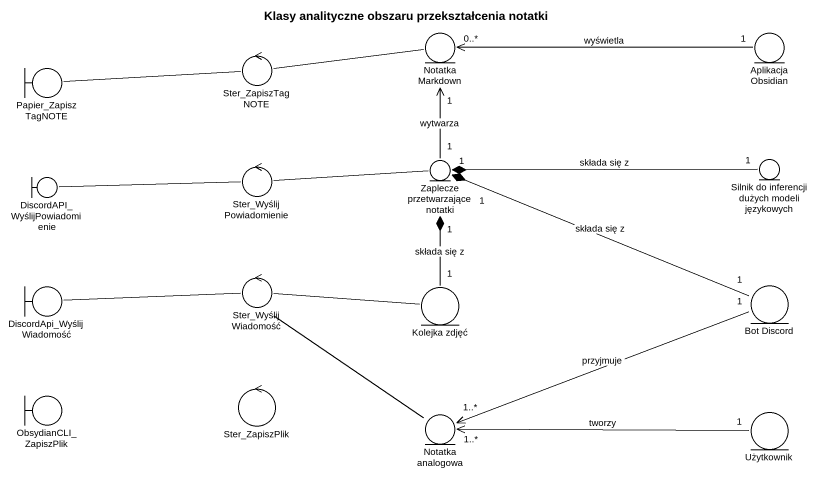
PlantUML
@startuml
title Klasy analityczne obszaru przekształcenia notatki
entity "Notatka Markdown" as Notatka_Markdown
entity "Aplikacja Obsidian" as Aplikacja_Obsidian
boundary Papier_ZapiszTagNOTE
control Ster_ZapiszTagNOTE
entity "Zaplecze przetwarzające notatki" as Zaplecze_przetwarzające
entity "Silnik do inferencji dużych modeli językowych" as Silnik_do_inferencji_dużych
boundary "DiscordAPI_WyślijPowiadomienie" as DiscordAPI
control Ster_WyślijPowiadomienie
control Ster_WyślijWiadomość
boundary DiscordApi_WyślijWiadomość
entity "Kolejka zdjęć" as Kolejka_zdjęć
entity "Bot Discord" as Bot_Discord
boundary ObsydianCLI_ZapiszPlik
control Ster_ZapiszPlik
entity "Notatka analogowa" as Notatka_analogowa
entity Użytkownik
Aplikacja_Obsidian "1" -left-> "0..*" Notatka_Markdown : wyświetla
Papier_ZapiszTagNOTE -right- Ster_ZapiszTagNOTE
Ster_ZapiszTagNOTE -right- Notatka_Markdown
Zaplecze_przetwarzające "1" -up-> "1" Notatka_Markdown : wytwarza
Zaplecze_przetwarzające -left- Ster_WyślijPowiadomienie
Silnik_do_inferencji_dużych "1" -left-* "1" Zaplecze_przetwarzające : składa się z
Ster_WyślijPowiadomienie -left- DiscordAPI
Ster_WyślijWiadomość -right- Kolejka_zdjęć
DiscordApi_WyślijWiadomość -right- Ster_WyślijWiadomość
Kolejka_zdjęć "1" -up-* "1" Zaplecze_przetwarzające : składa się z
Bot_Discord "1" -left-* "1" Zaplecze_przetwarzające : składa się z
Bot_Discord "1" -left-> "1..*" Notatka_analogowa : przyjmuje
Notatka_analogowa -up- Ster_WyślijWiadomość
Użytkownik "1" -left-> "1..*" Notatka_analogowa : tworzy
@enduml
